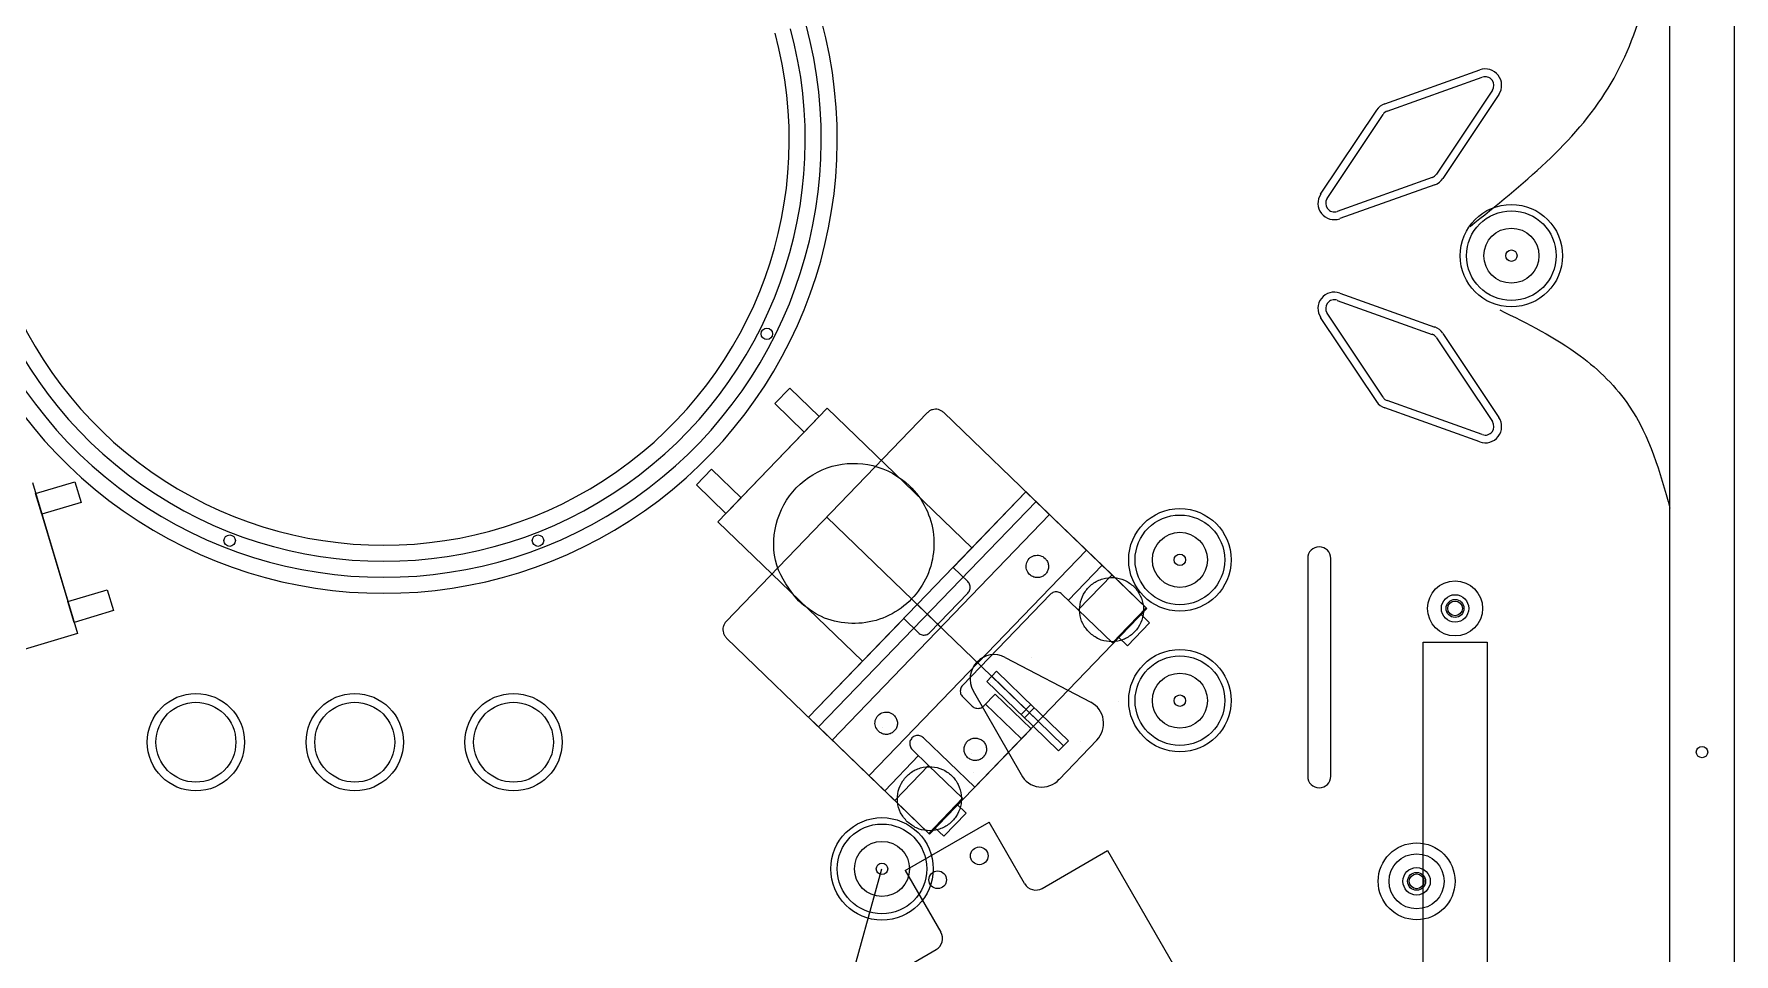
# Model space of a CAD drawing. Extents: x 0 to 20.2, y 0 to 43.8.
# Drawn here: x 6.97 to 20.25, y 10.92 to 18.1 of the extents above; entities that cross this region are included whole.
import ezdxf

# ---------------------------------------------------------------- set-up
doc = ezdxf.new("R2010")
doc.units = 0
doc.header["$MEASUREMENT"] = 0
for name, color, linetype in [('1_250BIT_500DEP', 5, 'CONTINUOUS'), ('2_250BIT_250DEP', 5, 'CONTINUOUS'), ('3_250BIT_500TAB', 5, 'CONTINUOUS'), ('5_250BIT_250SPEC', 5, 'CONTINUOUS'), ('6_125BIT_500DEP', 5, 'CONTINUOUS'), ('7_VCARVE_BIT', 5, 'CONTINUOUS'), ('8_250BIT_500OUTLINE', 5, 'CONTINUOUS'), ('DF_COMPONENTS', 4, 'CONTINUOUS')]:
    doc.layers.add(name, color=color, linetype=linetype)

msp = doc.modelspace()

# ---------------------------------------------------------------- linework, layer by layer
at = {"layer": '1_250BIT_500DEP', "color": 5, "linetype": 'CONTINUOUS'}
for p, q in [((17.542, 17.502), (18.284, 17.767)), ((18.363, 17.666), (17.926, 17.011)), ((17.071, 16.821), (17.509, 17.476)), ((17.892, 16.985), (17.15, 16.72)), ((17.15, 16.025), (17.892, 15.76)), ((17.509, 15.269), (17.071, 15.924)), ((17.926, 15.734), (18.363, 15.079)), ((18.284, 14.978), (17.542, 15.243)), ((14.558, 13.239), (15.226, 12.889)), ((14.308, 12.979), (14.681, 12.324)), ((15.274, 12.593), (14.979, 12.287))]:
    msp.add_line(p, q, dxfattribs=at)
for centre in [(8.236, 12.577), (9.477, 12.577), (10.717, 12.577)]:
    msp.add_circle(centre, 0.312, dxfattribs=at)
for centre, radius, start, end in [((18.307, 17.703), 0.0675, -33.7367, 109.6475), ((17.565, 17.439), 0.0675, 109.6478, 146.2629), ((17.87, 17.048), 0.0675, -70.3522, -33.7371), ((17.128, 16.783), 0.0675, 146.2632, -70.3524), ((17.128, 15.962), 0.0675, 70.3525, -146.2633), ((17.87, 15.697), 0.0675, 33.7371, 70.3522), ((17.565, 15.306), 0.0675, -146.2629, -109.6478), ((18.307, 15.041), 0.0675, -109.6476, 33.7368), ((14.471, 13.072), 0.188, 62.3749, -150.2985), ((15.139, 12.723), 0.187, -43.962, 62.3749), ((14.843, 12.408), 0.182, -152.6602, -41.6)]:
    msp.add_arc(centre, radius, start, end, dxfattribs=at)
for points in [[(15.215, 13.432), (15.238, 13.413), (15.284, 13.377), (15.371, 13.357), (15.459, 13.366), (15.538, 13.405), (15.6, 13.469), (15.636, 13.55), (15.642, 13.638), (15.617, 13.723), (15.565, 13.795), (15.492, 13.845), (15.406, 13.866), (15.318, 13.857), (15.238, 13.818), (15.177, 13.754), (15.141, 13.673), (15.135, 13.585), (15.158, 13.499), (15.196, 13.454), (15.215, 13.432)], [(13.792, 11.956), (13.815, 11.938), (13.861, 11.902), (13.948, 11.882), (14.036, 11.891), (14.115, 11.93), (14.177, 11.993), (14.213, 12.074), (14.219, 12.163), (14.194, 12.248), (14.142, 12.32), (14.069, 12.369), (13.983, 12.39), (13.895, 12.381), (13.815, 12.342), (13.754, 12.278), (13.717, 12.197), (13.712, 12.109), (13.735, 12.023), (13.773, 11.978), (13.792, 11.956)]]:
    msp.add_open_spline(points, degree=3, knots=[0, 0, 0, 0, 0.055822, 0.110845, 0.166667, 0.222489, 0.277511, 0.333333, 0.389155, 0.444178, 0.5, 0.555822, 0.610845, 0.666667, 0.722489, 0.777511, 0.833333, 0.889155, 0.944178, 1, 1, 1, 1], dxfattribs=at)
at = {"layer": '2_250BIT_250DEP', "color": 3, "linetype": 'CONTINUOUS'}
for p, q in [((17.522, 17.559), (18.264, 17.824)), ((18.413, 17.633), (17.976, 16.977)), ((17.021, 16.854), (17.459, 17.509)), ((17.912, 16.928), (17.17, 16.663)), ((17.17, 16.082), (17.912, 15.817)), ((17.459, 15.236), (17.021, 15.891)), ((17.976, 15.767), (18.413, 15.112)), ((18.264, 14.921), (17.522, 15.186))]:
    msp.add_line(p, q, dxfattribs=at)
for centre in [(8.236, 12.577), (9.477, 12.577), (10.717, 12.577)]:
    msp.add_circle(centre, 0.38, dxfattribs=at)
for centre, start, end in [((18.307, 17.703), -33.7369, 109.6477), ((17.565, 17.439), 109.6478, 146.2629), ((17.87, 17.048), -70.3522, -33.7371), ((17.128, 16.783), 146.2632, -70.3524), ((17.128, 15.962), 70.3523, -146.2631), ((17.87, 15.697), 33.7371, 70.3522), ((17.565, 15.306), -146.2629, -109.6478), ((18.307, 15.041), -109.6476, 33.7368)]:
    msp.add_arc(centre, 0.128, start, end, dxfattribs=at)
at = {"layer": '3_250BIT_500TAB', "color": 5, "linetype": 'CONTINUOUS'}
msp.add_arc((9.704, 17.281), 3.167, 164.8041, 15.1959, dxfattribs=at)
at = {"layer": '5_250BIT_250SPEC', "color": 3, "linetype": 'CONTINUOUS'}
for radius in [3.542, 3.417, 3.292]:
    msp.add_arc((9.704, 17.281), radius, 164.8041, 15.1959, dxfattribs=at)
at = {"layer": '6_125BIT_500DEP', "color": 5, "linetype": 'CONTINUOUS'}
for p, q in [((17.542, 17.502), (18.284, 17.767)), ((18.363, 17.666), (17.926, 17.011)), ((17.071, 16.821), (17.509, 17.476)), ((17.892, 16.985), (17.15, 16.72)), ((17.15, 16.025), (17.892, 15.76)), ((17.509, 15.269), (17.071, 15.924)), ((17.926, 15.734), (18.363, 15.079)), ((18.284, 14.978), (17.542, 15.243)), ((16.92, 14.011), (16.92, 12.311)), ((17.1, 12.311), (17.1, 14.011))]:
    msp.add_line(p, q, dxfattribs=at)
for centre, radius, start, end in [((18.307, 17.703), 0.0675, -33.7367, 109.6475), ((17.565, 17.439), 0.0675, 109.6478, 146.2629), ((17.87, 17.048), 0.0675, -70.3522, -33.7371), ((17.128, 16.783), 0.0675, 146.2632, -70.3524), ((17.128, 15.962), 0.0675, 70.3525, -146.2633), ((17.87, 15.697), 0.0675, 33.7371, 70.3522), ((17.565, 15.306), 0.0675, -146.2629, -109.6478), ((18.307, 15.041), 0.0675, -109.6476, 33.7368), ((17.01, 14.011), 0.09, 0, 180), ((17.01, 12.311), 0.09, -180, 0)]:
    msp.add_arc(centre, radius, start, end, dxfattribs=at)
at = {"layer": '7_VCARVE_BIT', "color": 5, "linetype": 'CONTINUOUS'}
for centre, radius in [((18.511, 16.374), 0.0445), ((15.922, 14), 0.0445), ((18.071, 13.621), 0.0575), ((15.922, 12.901), 0.0445), ((20, 12.5), 0.0445), ((13.595, 11.588), 0.0445), ((17.771, 11.491), 0.0575)]:
    msp.add_circle(centre, radius, dxfattribs=at)
at = {"layer": '8_250BIT_500OUTLINE', "color": 5, "linetype": 'CONTINUOUS'}
msp.add_line((20.25, 38.5), (20.25, 5.75), dxfattribs=at)
at = {"layer": 'DF_COMPONENTS', "color": 4, "linetype": 'CONTINUOUS'}
for p, q in [((19.75, 5.75), (19.75, 38.5)), ((20.25, 38.5), (20.25, 5.75)), ((12.757, 15.219), (12.875, 15.341)), ((12.875, 15.341), (13.105, 15.119)), ((12.314, 14.298), (13.167, 15.184)), ((12.378, 13.52), (13.948, 15.147)), ((12.987, 14.997), (12.757, 15.219)), ((13.167, 15.184), (14.297, 14.094)), ((14.904, 14.353), (14.078, 15.15)), ((13.046, 15.058), (12.435, 14.424)), ((13.105, 15.119), (12.987, 14.997)), ((6.984, 14.519), (7.291, 14.61)), ((7.291, 14.61), (7.34, 14.447)), ((12.146, 14.585), (12.264, 14.708)), ((12.264, 14.708), (12.494, 14.485)), ((6.959, 14.605), (7.311, 13.426)), ((7.033, 14.356), (6.984, 14.519)), ((12.376, 14.363), (12.146, 14.585)), ((12.494, 14.485), (12.376, 14.363)), ((14.719, 14.531), (13.022, 12.771)), ((14.719, 14.531), (14.15, 13.941)), ((15.392, 13.882), (14.719, 14.531)), ((15.664, 13.62), (14.719, 14.531)), ((7.261, 13.594), (7.009, 14.437)), ((7.34, 14.447), (7.033, 14.356)), ((14.798, 14.455), (13.1, 12.696)), ((14.904, 14.353), (13.207, 12.593)), ((13.444, 13.208), (12.314, 14.298)), ((14.056, 13.473), (13.163, 14.334)), ((14.297, 14.094), (13.444, 13.208)), ((15.192, 14.076), (13.494, 12.316)), ((15.314, 13.958), (15.05, 13.684)), ((14.15, 13.941), (14.265, 13.83)), ((14.748, 13.886), (14.748, 13.886)), ((14.777, 13.917), (14.777, 13.917)), ((15.392, 13.882), (15.128, 13.609)), ((15.392, 13.882), (15.128, 13.609)), ((15.659, 13.625), (15.392, 13.882)), ((7.236, 13.675), (7.543, 13.767)), ((7.543, 13.767), (7.592, 13.604)), ((12.942, 13.679), (12.942, 13.679)), ((13.871, 13.651), (13.826, 13.695)), ((14.266, 13.74), (13.969, 13.432)), ((14.91, 13.731), (14.224, 13.02)), ((15.128, 13.609), (15, 13.732)), ((7.285, 13.512), (7.236, 13.675)), ((7.592, 13.604), (7.285, 13.512)), ((14.815, 12.74), (13.871, 13.651)), ((13.967, 11.86), (15.664, 13.62)), ((15.128, 13.609), (15.395, 13.352)), ((15.395, 13.352), (15.659, 13.625)), ((15.613, 13.578), (15.44, 13.398)), ((15.685, 13.509), (15.613, 13.578)), ((7.311, 13.426), (5.807, 12.977)), ((13.765, 13.541), (13.022, 12.771)), ((13.879, 13.431), (13.765, 13.541)), ((15.215, 13.432), (15.215, 13.432)), ((15.512, 13.329), (15.685, 13.509)), ((13.207, 12.593), (12.381, 13.39)), ((15.44, 13.398), (15.512, 13.329)), ((17.821, 13.357), (18.321, 13.357)), ((17.821, 7.999), (17.821, 13.357)), ((18.321, 13.357), (18.321, 7.999)), ((14.766, 13.238), (14.766, 13.238)), ((14.414, 13.051), (14.49, 13.13)), ((14.708, 12.767), (14.414, 13.051)), ((14.439, 13.041), (14.439, 13.041)), ((14.815, 12.74), (14.452, 13.091)), ((14.49, 13.13), (14.784, 12.846)), ((14.226, 12.93), (14.3, 12.858)), ((14.39, 12.86), (14.479, 12.952)), ((14.479, 12.952), (14.759, 12.682)), ((15.439, 12.892), (15.439, 12.892)), ((13.695, 12.122), (13.022, 12.771)), ((13.022, 12.771), (13.967, 11.86)), ((14.684, 12.604), (14.403, 12.874)), ((14.681, 12.794), (14.757, 12.872)), ((14.975, 12.51), (14.681, 12.794)), ((14.784, 12.846), (14.708, 12.767)), ((14.757, 12.872), (15.051, 12.588)), ((13.567, 12.662), (13.567, 12.662)), ((13.597, 12.693), (13.597, 12.693)), ((14.759, 12.682), (14.319, 12.226)), ((14.815, 12.74), (15.013, 12.549)), ((13.829, 12.61), (13.829, 12.61)), ((13.831, 12.52), (13.959, 12.396)), ((13.919, 12.612), (14.319, 12.226)), ((14.293, 12.489), (14.293, 12.489)), ((15.051, 12.588), (14.975, 12.51)), ((15.146, 12.584), (15.146, 12.584)), ((13.616, 12.198), (13.881, 12.472)), ((13.959, 12.396), (13.695, 12.122)), ((13.959, 12.396), (13.695, 12.122)), ((14.225, 12.139), (13.959, 12.396)), ((14.263, 12.458), (14.263, 12.458)), ((14.312, 12.342), (14.312, 12.342)), ((13.695, 12.122), (13.961, 11.865)), ((13.961, 11.865), (14.225, 12.139)), ((14.18, 12.092), (14.006, 11.912)), ((14.252, 12.023), (14.18, 12.092)), ((13.777, 11.576), (14.431, 11.954)), ((14.078, 11.843), (14.252, 12.023)), ((14.709, 11.473), (14.431, 11.954)), ((14.006, 11.912), (14.078, 11.843)), ((14.846, 11.436), (15.357, 11.731)), ((15.357, 11.731), (16.113, 10.422)), ((12.678, 8.276), (13.595, 11.588)), ((13.777, 11.576), (14.055, 11.095)), ((11.972, 9.777), (14.018, 10.958))]:
    msp.add_line(p, q, dxfattribs=at)
for centre, radius in [((18.511, 16.374), 0.4), ((18.511, 16.374), 0.35), ((18.511, 16.374), 0.215), ((15.922, 14), 0.4), ((15.922, 14), 0.35), ((15.922, 14), 0.215), ((18.071, 13.621), 0.215), ((18.071, 13.621), 0.107), ((18.071, 13.621), 0.07), ((15.922, 12.901), 0.4), ((15.922, 12.901), 0.35), ((15.922, 12.901), 0.215), ((13.595, 11.588), 0.4), ((13.595, 11.588), 0.35), ((13.595, 11.588), 0.215), ((14.355, 11.69), 0.069), ((17.771, 11.491), 0.3), ((17.771, 11.491), 0.215), ((14.03, 11.503), 0.069), ((17.771, 11.491), 0.107), ((17.771, 11.491), 0.07)]:
    msp.add_circle(centre, radius, dxfattribs=at)
at = {"layer": 'DF_COMPONENTS', "color": 5, "linetype": 'CONTINUOUS'}
for centre in [(12.696, 15.764), (8.5, 14.15), (10.908, 14.15)]:
    msp.add_circle(centre, 0.0445, dxfattribs=at)
at = {"layer": 'DF_COMPONENTS', "color": 4, "linetype": 'CONTINUOUS'}
for points in [[(18.188, 16.602), (19.267, 17.681), (19.69, 19.115), (19.75, 20.408)], [(18.42, 15.951), (19.049, 15.592), (19.432, 15.2), (19.75, 14.404)]]:
    msp.add_spline(points, degree=3, dxfattribs=at)
for points, knots in [([(14.078, 15.15), (14.072, 15.155), (14.059, 15.165), (14.036, 15.174), (14.012, 15.176), (13.988, 15.173), (13.966, 15.163), (13.954, 15.153), (13.948, 15.147)], [0, 0, 0, 0, 0.167128, 0.332872, 0.5, 0.667128, 0.832872, 1, 1, 1, 1]), ([(12.942, 13.679), (13, 13.633), (13.114, 13.543), (13.332, 13.493), (13.552, 13.515), (13.751, 13.613), (13.905, 13.772), (13.995, 13.974), (14.01, 14.196), (13.949, 14.408), (13.797, 14.617), (13.533, 14.763), (13.195, 14.757), (12.904, 14.583), (12.742, 14.287), (12.742, 13.942), (12.874, 13.767), (12.942, 13.679)], [0, 0, 0, 0, 0.055997, 0.111193, 0.16719, 0.223187, 0.278382, 0.334379, 0.390376, 0.445572, 0.501569, 0.58547, 0.666883, 0.750784, 0.834686, 0.916099, 1, 1, 1, 1]), ([(14.748, 13.886), (14.756, 13.879), (14.772, 13.867), (14.802, 13.86), (14.833, 13.863), (14.861, 13.876), (14.882, 13.899), (14.895, 13.927), (14.897, 13.958), (14.888, 13.988), (14.867, 14.017), (14.83, 14.037), (14.783, 14.037), (14.742, 14.012), (14.72, 13.971), (14.719, 13.923), (14.738, 13.898), (14.748, 13.886)], [0, 0, 0, 0, 0.055997, 0.111193, 0.16719, 0.223187, 0.278382, 0.334379, 0.390376, 0.445572, 0.501569, 0.58547, 0.666883, 0.750785, 0.834686, 0.916099, 1, 1, 1, 1]), ([(14.266, 13.74), (14.27, 13.745), (14.277, 13.753), (14.283, 13.769), (14.285, 13.786), (14.282, 13.802), (14.276, 13.818), (14.268, 13.826), (14.265, 13.83)], [0, 0, 0, 0, 0.167128, 0.332872, 0.5, 0.667128, 0.832873, 1, 1, 1, 1]), ([(15, 13.732), (14.996, 13.736), (14.987, 13.743), (14.971, 13.749), (14.955, 13.751), (14.938, 13.748), (14.923, 13.742), (14.914, 13.735), (14.91, 13.731)], [0, 0, 0, 0, 0.167128, 0.332872, 0.5, 0.667128, 0.832873, 1, 1, 1, 1]), ([(12.378, 13.52), (12.373, 13.514), (12.363, 13.501), (12.354, 13.478), (12.351, 13.454), (12.355, 13.43), (12.365, 13.408), (12.375, 13.396), (12.381, 13.39)], [0, 0, 0, 0, 0.167128, 0.332872, 0.5, 0.667128, 0.832872, 1, 1, 1, 1]), ([(13.879, 13.431), (13.884, 13.427), (13.892, 13.42), (13.908, 13.414), (13.925, 13.412), (13.941, 13.415), (13.957, 13.421), (13.965, 13.429), (13.969, 13.432)], [0, 0, 0, 0, 0.167128, 0.332872, 0.5, 0.667128, 0.832873, 1, 1, 1, 1]), ([(14.224, 13.02), (14.221, 13.015), (14.214, 13.007), (14.208, 12.991), (14.206, 12.974), (14.208, 12.958), (14.215, 12.942), (14.222, 12.934), (14.226, 12.93)], [0, 0, 0, 0, 0.167128, 0.332872, 0.5, 0.667128, 0.832873, 1, 1, 1, 1]), ([(13.567, 12.662), (13.575, 12.656), (13.592, 12.643), (13.622, 12.636), (13.653, 12.639), (13.681, 12.653), (13.702, 12.675), (13.715, 12.703), (13.717, 12.734), (13.708, 12.764), (13.687, 12.793), (13.65, 12.814), (13.603, 12.813), (13.562, 12.788), (13.539, 12.747), (13.539, 12.699), (13.558, 12.674), (13.567, 12.662)], [0, 0, 0, 0, 0.055997, 0.111193, 0.16719, 0.223187, 0.278382, 0.334379, 0.390376, 0.445572, 0.501569, 0.58547, 0.666883, 0.750785, 0.834686, 0.916099, 1, 1, 1, 1]), ([(14.3, 12.858), (14.304, 12.855), (14.313, 12.848), (14.329, 12.842), (14.345, 12.84), (14.362, 12.842), (14.377, 12.849), (14.386, 12.856), (14.39, 12.86)], [0, 0, 0, 0, 0.167128, 0.332872, 0.5, 0.667128, 0.832873, 1, 1, 1, 1]), ([(13.919, 12.612), (13.915, 12.615), (13.906, 12.622), (13.89, 12.628), (13.874, 12.63), (13.857, 12.628), (13.842, 12.621), (13.833, 12.614), (13.829, 12.61)], [0, 0, 0, 0, 0.167128, 0.332872, 0.5, 0.667128, 0.832873, 1, 1, 1, 1]), ([(13.829, 12.61), (13.826, 12.606), (13.819, 12.597), (13.813, 12.581), (13.811, 12.565), (13.813, 12.548), (13.82, 12.533), (13.827, 12.524), (13.831, 12.52)], [0, 0, 0, 0, 0.167128, 0.332872, 0.5, 0.667128, 0.832873, 1, 1, 1, 1]), ([(14.263, 12.458), (14.271, 12.452), (14.287, 12.44), (14.318, 12.432), (14.348, 12.436), (14.376, 12.449), (14.398, 12.472), (14.411, 12.5), (14.413, 12.531), (14.404, 12.561), (14.386, 12.586), (14.36, 12.603), (14.33, 12.611), (14.299, 12.607), (14.271, 12.594), (14.25, 12.571), (14.237, 12.543), (14.235, 12.512), (14.243, 12.482), (14.256, 12.466), (14.263, 12.458)], [0, 0, 0, 0, 0.055822, 0.110845, 0.166667, 0.222488, 0.277511, 0.333333, 0.389155, 0.444178, 0.5, 0.555822, 0.610845, 0.666667, 0.722488, 0.777511, 0.833333, 0.889155, 0.944178, 1, 1, 1, 1])]:
    msp.add_open_spline(points, degree=3, knots=knots, dxfattribs=at)
for points in [[(14.709, 11.473), (14.722, 11.45), (14.744, 11.433), (14.77, 11.426)], [(14.77, 11.426), (14.796, 11.419), (14.823, 11.423), (14.846, 11.436)], [(14.065, 11.019), (14.072, 11.044), (14.068, 11.072), (14.055, 11.095)], [(14.018, 10.958), (14.041, 10.971), (14.058, 10.993), (14.065, 11.019)]]:
    msp.add_open_spline(points, degree=3, dxfattribs=at)

doc.saveas('drawing.dxf')
